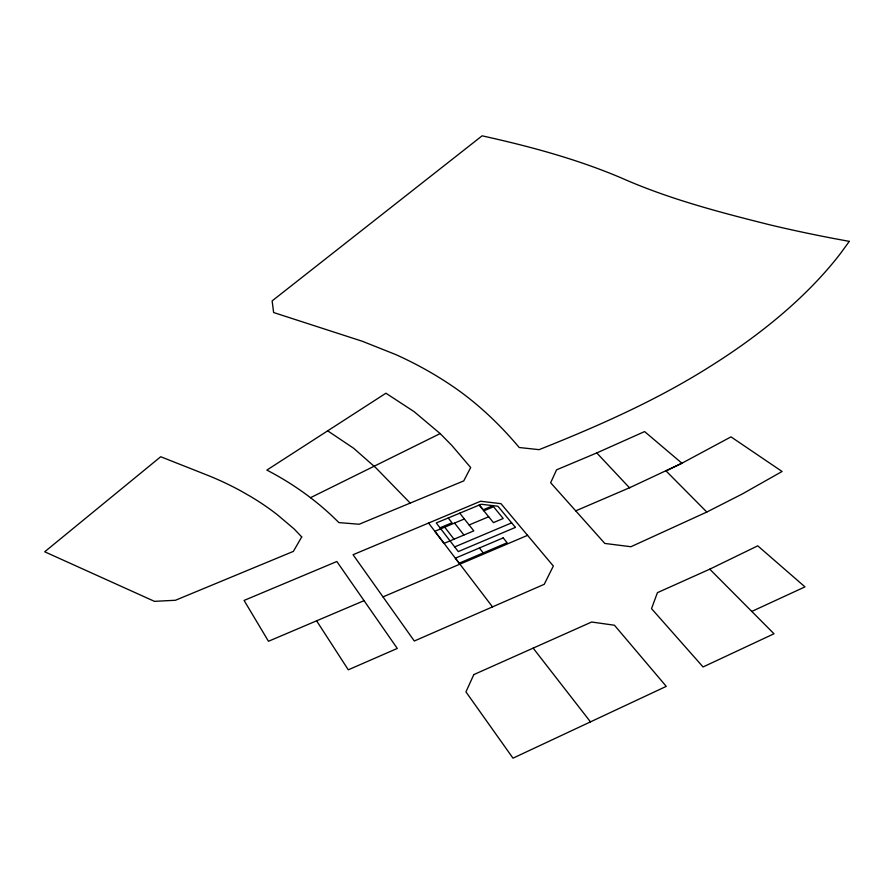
<?xml version="1.0" encoding="UTF-8"?>
<svg xmlns="http://www.w3.org/2000/svg" width="894" height="894" viewBox="0 0 894 894"><rect width="100%" height="100%" fill="white"/><g stroke="black" fill="none" stroke-linecap="round" stroke-linejoin="round"><path stroke-width="1.34" d="M310.486 497.701L440.161 433.59L451.783 445.391L470.68 467.551L463.751 480.894L359.176 524.242L338.871 522.599C317.873 501.389 293.333 483.822 266.87 470.088L385.917 393.226L414.078 411.62L440.161 433.59M706.808 512.038L742.076 494.091L782.082 471.484L731.001 436.875L681.91 463.226L629.488 487.789L596.779 452.934L556.571 469.831L550.648 482.749L604.802 543.44L630.918 546.726L706.808 512.038L666.075 470.959L681.91 463.226L644.596 431.578L596.779 452.934M709.769 569.165L773.992 633.768L703.064 666.958L651.514 608.624L657.425 592.666L709.769 569.165L757.754 545.832L804.98 586.877L751.798 611.429M630.27 487.442L575.736 510.854M364.082 600.645L268.468 641.277L244.084 600.433L336.848 561.51L397.282 648.441L348.291 669.818L316.61 620.816M382.99 596.89L527.561 535.35L553.341 566.036L544.245 584.296L414.313 641.009L353.063 554.716L480.57 501.243L500.964 503.657L527.561 535.35M454.688 546.916L511.647 522.867M469.115 524.968L488.683 516.766M440.004 527.818L452.018 522.8L448.24 517.972M493.03 505.658L483.252 509.748L479.396 504.987M464.355 518.967L434.853 531.304L444.072 543.384L473.798 530.88L459.762 513.167M483.855 510.809L493.555 506.764L503.21 518.498L493.432 522.61L479.184 505.076M327.685 430.841L353.633 448.252L375.972 467.931L410.201 503.087M479.374 547.988L483.263 552.939M454.554 523.057L463.919 535.025M533.159 648.128L590.487 721.883M444.72 527.169L454.018 539.205M428.572 523.068L492.493 606.87M473.82 674.601L465.942 691.878L512.988 758.168L666.265 686.369L614.446 625.23L591.638 622.023L473.82 674.601M301.725 536.925L293.355 551.397L175.447 600.265L154.461 601.349L44.7 551.788L160.719 456.733L209.945 476.211A573.914 355.153 -28.2 0 1 240.732 490.851L250.398 496.393A524.677 325.606 -27.2 0 1 277.643 514.989L294.193 529.024L301.725 536.925M849.3 241.369L840.896 252.913A559.89 271.966 -11 0 1 826.704 270.256C801.963 298.495 773.187 322.957 742.679 344.738A594.979 286.248 -11.4 0 1 709.646 366.763C656.062 400.613 597.851 426.248 539.104 449.66L519.224 447.514C498.226 422.549 474.178 400.043 446.698 382.33A662.555 411.542 -24.4 0 0 395.718 354.56L362.372 341.284L273.62 312.531L272.134 300.887L482.101 135.832C529.404 146.281 576.429 158.897 621.118 177.85C668.824 199.027 719.636 212.269 770.159 224.908A803.404 306.027 -0.6 0 0 834.359 238.609L849.3 241.369M503.188 537.886L455.359 558.18L459.17 563.186L507.144 542.77L503.188 537.886M515.402 527.404L458.287 551.587L436.272 522.956L481.173 504.25L497.913 506.239L515.402 527.404"/></g></svg>
